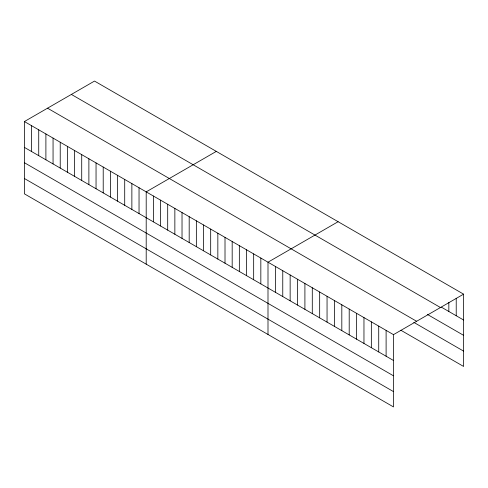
<?xml version="1.0" encoding="UTF-8"?>
<svg xmlns="http://www.w3.org/2000/svg" width="488" height="488" viewBox="0 0 488 488"><rect width="100%" height="100%" fill="white"/><g stroke="black" fill="none" stroke-linecap="round" stroke-linejoin="round"><path stroke-width="0.73" d="M24.4 121.549L393.487 334.64L393.487 406.931L24.4 193.84L24.4 121.549L94.513 81.069L463.6 294.16L463.6 366.451L400.855 330.23M216.312 151.39L146.199 191.869L146.199 264.161M338.111 221.711L267.997 262.19L267.997 334.481M393.487 334.64L463.6 294.16M441.457 307.22L463.6 320.006M71.376 94.428L440.463 307.519M427.305 314.376L463.6 335.329M47.537 108.19L416.624 321.281M413.775 322.355L463.6 351.122M24.4 147.388L393.487 360.48M24.4 162.718L393.487 375.809M24.4 178.51L393.487 391.602M456.219 298.26L456.219 315.742M448.838 302.359L448.838 311.478M386.106 330.376L386.106 356.222M378.725 326.112L378.725 351.958M371.344 321.854L371.344 347.694M363.963 317.59L363.963 343.436M356.582 313.326L356.582 339.172M349.201 309.069L349.201 334.908M341.82 304.805L341.82 330.65M334.433 300.547L334.433 326.387M327.051 296.283L327.051 322.123M319.67 292.019L319.67 317.865M312.289 287.761L312.289 313.601M304.909 283.498L304.909 309.337M297.527 279.234L297.527 305.079M290.147 274.976L290.147 300.815M282.765 270.712L282.765 296.558M275.378 266.448L275.378 292.294M260.836 258.048L260.836 283.894M253.668 253.912L253.668 279.758M246.507 249.777L246.507 275.622M239.34 245.641L239.34 271.487M232.178 241.505L232.178 267.351M225.011 237.369L225.011 263.215M217.843 233.234L217.843 259.073M210.682 229.098L210.682 254.937M203.514 224.962L203.514 250.801M196.353 220.82L196.353 246.666M189.185 216.684L189.185 242.53M182.024 212.548L182.024 238.394M174.856 208.413L174.856 234.258M167.695 204.277L167.695 230.123M160.528 200.141L160.528 225.987M153.366 196.005L153.366 221.845M139.037 187.734L139.037 213.573M131.87 183.592L131.87 209.437M124.708 179.456L124.708 205.302M117.541 175.32L117.541 201.166M110.373 171.184L110.373 197.03M103.212 167.049L103.212 192.894M96.044 162.913L96.044 188.752M88.883 158.777L88.883 184.616M81.716 154.641L81.716 180.481M74.554 150.505L74.554 176.345M67.387 146.363L67.387 172.209M60.225 142.228L60.225 168.073M53.058 138.092L53.058 163.938M45.896 133.956L45.896 159.802M38.729 129.82L38.729 155.666M31.567 125.684L31.567 151.524"/></g></svg>
